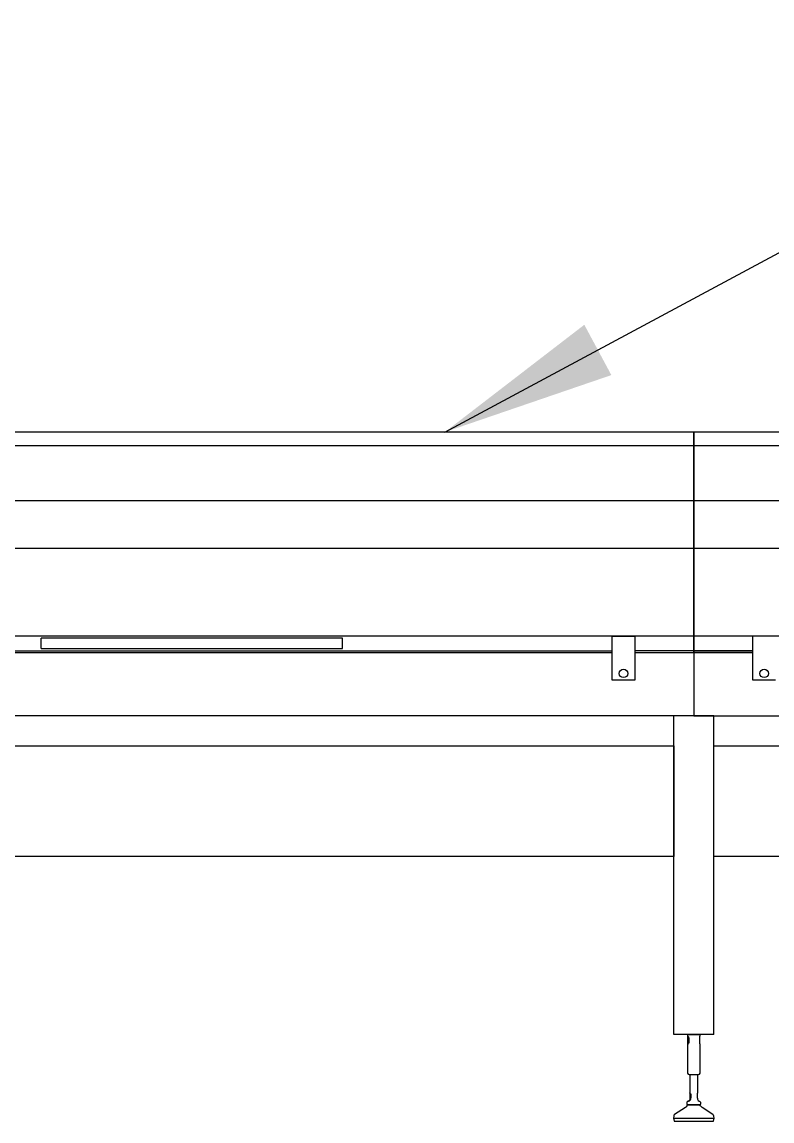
# Model space of a CAD drawing. Header units: millimetres. Extents: x 12318 to 17800, y 6541 to 10165.
# Drawn here: x 13381.9 to 13489.8, y 7271.9 to 7430.1 of the extents above; entities that cross this region are included whole.
import ezdxf

# ---------------------------------------------------------------- set-up
doc = ezdxf.new("R2010")
doc.units = ezdxf.units.MM
doc.layers.add('Equipment', color=123, linetype='Continuous')
doc.dimstyles.new('ISO-25', dxfattribs={"dimtxt": 2.5, "dimasz": 2.5, "dimexe": 1.25, "dimexo": 0.625, "dimtad": 1, "dimtxsty": 'Standard', "dimcen": 2.5, "dimadec": 0, "dimazin": 0, "dimtfac": 1, "dimtmove": 0, "dimatfit": 3, "dimfxl": 1, "dimarcsym": 0})

# ---------------------------------------------------------------- blocks, each defined once
blk = doc.blocks.new('A$Cbe2ee938')
at = {"layer": 'Equipment'}
for p, q in [((1000, 1372), (-1000, 1372)), ((3000, 1372), (1000, 1372)), ((1000, 1372), (1000, 933.3)), ((1000, 933.3), (1000, 1372)), ((1000, 1344.4), (-984.5, 1344.4)), ((3000, 1344.4), (1000, 1344.4)), ((1000, 1235.4), (-866.9, 1235.4)), ((3000, 1235.4), (1000, 1235.4)), ((1000, 1140.4), (-778.6, 1140.4)), ((3000, 1140.4), (1000, 1140.4)), ((883, 965.3), (837, 965.3)), ((837, 965.3), (837, 878.5)), ((883, 878.5), (883, 965.3)), ((1163, 965.3), (1117, 965.3)), ((1117, 965.3), (1117, 878.5)), ((-837, 936.3), (837, 936.3)), ((-837, 933.3), (837, 933.3)), ((883, 933.3), (1000, 933.3)), ((883, 933.3), (1000, 933.3)), ((1000, 933.3), (1117, 933.3)), ((1117, 933.3), (1000, 933.3)), ((1000, 933.3), (1000, 807)), ((1000, 933.3), (1000, 807)), ((837, 878.5), (883, 878.5)), ((1117, 878.5), (1163, 878.5)), ((1000, 807), (-1000, 807)), ((1000, 807), (3000, 807)), ((-960, 747), (960, 747)), ((960, 747), (960, 527)), ((1040, 747), (2960, 747)), ((1040, 527), (1040, 747)), ((960, 527), (-960, 527)), ((2960, 527), (1040, 527)), ((987.9, 172), (1012.1, 172))]:
    blk.add_line(p, q, dxfattribs=at)
at = {"layer": 'Equipment', "linetype": 'Continuous', "lineweight": 25}
for p, q in [((-1000, 966.3), (1000, 966.3)), ((837, 965.3), (883, 965.3)), ((1000, 966.3), (3000, 966.3)), ((300, 961.3), (-300, 961.3)), ((-300, 941.3), (-300, 961.3)), ((-300, 941.3), (300, 941.3)), ((300, 941.3), (300, 961.3)), ((-837, 933.3), (837, 933.3)), ((1000, 936.3), (883, 936.3)), ((883, 933.3), (1000, 933.3)), ((1117, 936.3), (1000, 936.3)), ((960, 172), (960, 807)), ((1040, 807), (960, 807)), ((1040, 172), (1040, 807)), ((1040, 172), (960, 172)), ((987.9, 172), (987.6, 171.4)), ((987.6, 171.4), (987.6, 169.1)), ((987.6, 152.9), (987.8, 153.5)), ((987.7, 169), (987.7, 169.3)), ((987.7, 169.3), (988.2, 169.1)), ((987.9, 168.2), (987.7, 169)), ((987.8, 153.5), (988.1, 154.4)), ((988.1, 167.3), (987.9, 168.2)), ((988.3, 166.4), (988.1, 167.3)), ((988.1, 154.4), (988.3, 155.3)), ((988.2, 169.1), (988.8, 168.5)), ((988.3, 165.5), (988.3, 166.4)), ((988.3, 156.5), (988.3, 165.5)), ((988.3, 156.2), (988.3, 156.5)), ((988.3, 155.3), (988.3, 156.2)), ((989, 153.8), (988.4, 153)), ((988.8, 168.5), (989.4, 167.6)), ((989.5, 154.7), (989, 153.8)), ((989.4, 167.6), (989.7, 166.7)), ((989.8, 155.6), (989.5, 154.7)), ((989.7, 166.7), (989.8, 165.8)), ((989.8, 165.8), (989.8, 165.5)), ((989.8, 165.5), (989.8, 156.5)), ((989.8, 156.5), (989.8, 155.6)), ((1011.7, 166.4), (1011.9, 167.3)), ((1011.7, 165.5), (1011.7, 166.4)), ((1011.7, 156.5), (1011.7, 165.5)), ((1011.7, 156.2), (1011.7, 156.5)), ((1011.7, 155.3), (1011.7, 156.2)), ((1011.9, 154.4), (1011.7, 155.3)), ((1011.9, 167.3), (1012.1, 168.2)), ((1012.2, 153.5), (1011.9, 154.4)), ((1012.4, 171.4), (1012.1, 172)), ((1012.1, 168.2), (1012.3, 169)), ((1012.4, 152.9), (1012.2, 153.5)), ((1012.3, 169), (1012.3, 169.1)), ((1012.4, 169.1), (1012.4, 171.4)), ((987.8, 152.7), (987.6, 152.9)), ((987.6, 152.8), (987.6, 95.5)), ((988.4, 153), (987.8, 152.7)), ((1012.4, 152.8), (1012.4, 152.9)), ((1012.4, 95.5), (1012.4, 152.8)), ((990.6, 92.5), (1009.4, 92.5)), ((992, 92.5), (992, 56.1)), ((1008, 56.1), (1008, 92.5)), ((992.1, 55.9), (992, 56.1)), ((992, 56.1), (992.3, 56.1)), ((992.3, 55.3), (992.1, 55.9)), ((992.3, 56.1), (992.9, 55.5)), ((992.6, 54.5), (992.3, 55.3)), ((992.8, 53.4), (992.6, 54.5)), ((992.9, 52.2), (992.8, 53.4)), ((992.9, 55.5), (993.5, 54.7)), ((992.9, 45.9), (992.9, 52.2)), ((992.9, 45.2), (992.9, 45.9)), ((993.5, 54.7), (994, 53.6)), ((994, 53.6), (994.2, 52.4)), ((994.2, 52.4), (994.2, 52.2)), ((994.2, 52.2), (994.2, 45.9)), ((994.2, 45.2), (994.2, 45.9)), ((1007.1, 52.2), (1007.2, 53.4)), ((1007.1, 45.9), (1007.1, 52.2)), ((1007.1, 45.2), (1007.1, 45.9)), ((1007.2, 53.4), (1007.4, 54.5)), ((1007.4, 54.5), (1007.7, 55.3)), ((1007.7, 55.3), (1007.9, 55.9)), ((1007.9, 55.9), (1008, 56.1)), ((983.6, 27.1), (961.8, 12.9)), ((986, 35.8), (986, 34.3)), ((988.6, 39.4), (987.1, 38.1)), ((987.1, 33.2), (1012.9, 33.2)), ((987.2, 33.2), (987.2, 33.2)), ((988.1, 32.3), (1011.9, 32.3)), ((989.2, 39.4), (988.6, 39.3)), ((988.6, 39.3), (988.8, 39.4)), ((988.8, 39.4), (989.2, 39.6)), ((989.2, 39.6), (989.6, 39.8)), ((990, 39.5), (989.2, 39.4)), ((990.8, 39.8), (990, 39.5)), ((1012.9, 38.1), (1011.4, 39.4)), ((1012.8, 33.2), (1012.8, 33.2)), ((1014, 34.3), (1014, 35.8)), ((1038.2, 12.9), (1016.4, 27.1)), ((960, 9.8), (959.8, 6)), ((959.8, 6), (960.8, 0)), ((959.8, 6), (1040.3, 6)), ((960.8, 0), (1039.2, 0)), ((1039.2, 0), (1040.3, 6)), ((1040.3, 6), (1040, 9.8))]:
    blk.add_line(p, q, dxfattribs=at)
for centre in [(860, 891.5), (1140, 891.5)]:
    blk.add_circle(centre, 8.5, dxfattribs=at)
for centre, radius, start, end in [((990.6, 95.5), 3, 180, 270), ((1009.4, 95.5), 3, 270, 0), ((986.6, 45.4), 6.36, 298.4822, 358.288), ((988.4, 45), 5.73, 294.2101, 1.6851), ((1013.4, 45.4), 6.36, 181.7127, 241.5162), ((981.4, 30.4), 4, 302.9902, 329.299), ((997.8, 21.1), 14.8, 130.6092, 150.4404), ((989, 35.8), 3, 130, 180), ((987.1, 34.3), 1.1, 180, 270), ((988.1, 33.2), 0.875, 180, 270), ((1013.6, 45.3), 6.34, 239.2586, 248.6865), ((1011.9, 33.2), 0.875, 270, 0), ((1001.4, 20.7), 15.7, 29.4773, 47.929), ((1011, 35.8), 3, 0, 50), ((1012.9, 34.3), 1.1, 270, 0), ((1018.6, 30.4), 4, 210.701, 237.0098), ((964, 9.6), 4, 122.9902, 176.1605), ((1036, 9.6), 4, 3.8395, 57.0098)]:
    blk.add_arc(centre, radius, start, end, dxfattribs=at)

msp = doc.modelspace()

# ---------------------------------------------------------------- block references
at = {"xscale": 0.072267749473635, "yscale": 0.072267749473635, "zscale": 0.072267749473635}
msp.add_blockref('A$Cbe2ee938', (13406.29, 7271.94), dxfattribs=at)

# ---------------------------------------------------------------- leaders
at = {"linetype": 'Continuous', "lineweight": -3}
msp.add_leader([(13442.72, 7371.09), (13552.65, 7430.12), (13707.82, 7430.12)], dimstyle='ISO-25', override={"dimscale": 10, "dimtad": 0}, dxfattribs=at)

doc.saveas('drawing.dxf')
